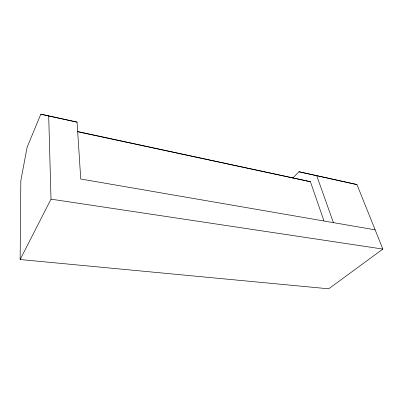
<?xml version="1.0" encoding="UTF-8"?>
<svg xmlns="http://www.w3.org/2000/svg" width="403" height="403" viewBox="0 0 403 403"><rect width="100%" height="100%" fill="white"/><g stroke="black" fill="none" stroke-linecap="round" stroke-linejoin="round"><path stroke-width="0.6" d="M292.79 178.03L298.955 171.749L356.977 184.584L382.85 249.074L328.717 288.81L20.15 259.532L20.83 180.635L27.097 147.302L40.824 114.19L77.059 122.134L80.751 179.013L375.128 229.826M20.15 259.532L51.01 199.153L48.698 115.807M51.01 199.153L382.85 249.074M77.059 122.134L40.824 114.19M77.547 131.504L310.411 181.703L323.916 220.773M77.794 131.791L310.411 181.703M356.977 184.584L298.955 171.749M316.672 175.592L333.412 222.622"/></g></svg>
